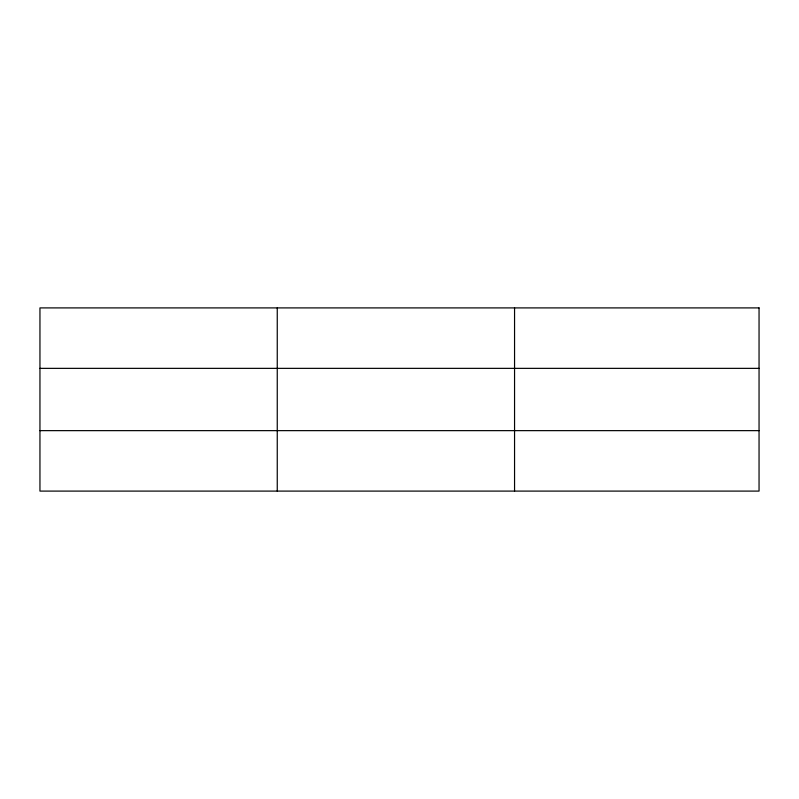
<?xml version="1.0" encoding="UTF-8"?>
<svg xmlns="http://www.w3.org/2000/svg" width="799" height="799" viewBox="0 0 799 799"><rect width="100%" height="100%" fill="white"/><g stroke="black" fill="none" stroke-linecap="round" stroke-linejoin="round"><path stroke-width="1.2" d="M277.253 491.095L277.253 307.905M514.556 491.095L514.556 307.905M39.95 368.359L759.05 368.359M39.95 430.641L759.05 430.641M759.05 307.905L759.05 491.095L39.95 491.095L39.95 307.905L759.05 307.905"/></g></svg>
